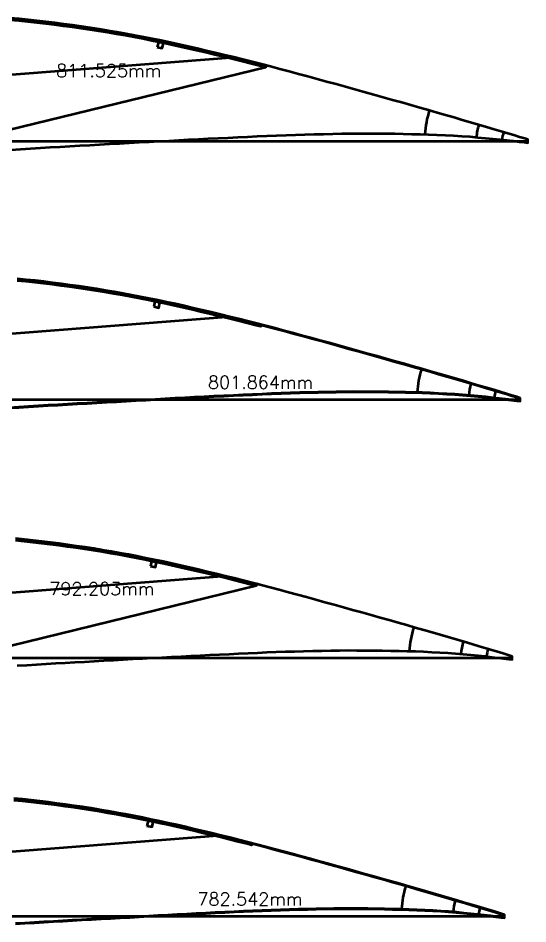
# Model space of a CAD drawing. Header units: metres. Extents: x -405 to 675, y -15418 to 133.
# Drawn here: x 112 to 507, y -8406 to -7705 of the extents above; entities that cross this region are included whole.
import ezdxf
from ezdxf.enums import TextEntityAlignment as Align

# ---------------------------------------------------------------- set-up
doc = ezdxf.new("R2010")
doc.units = ezdxf.units.M
for name, color, linetype, lineweight in [('FoilLayer', 7, 'Continuous', 50), ('RefFoilLayer', 7, 'Continuous', 50), ('StringerLayer', 7, 'Continuous', 50), ('SubLayer', 7, 'Continuous', 50), ('TextLayer', 7, 'Continuous', 50)]:
    doc.layers.add(name, color=color, linetype=linetype, lineweight=lineweight)
doc.styles.add('MSゴシック', font='romans')

msp = doc.modelspace()

# ---------------------------------------------------------------- linework, layer by layer
at = {"layer": 'FoilLayer'}
for p, q in [((303.95, -7742.83), (20.29, -7812.05)), ((296.7, -8144.23), (19.81, -8211.76))]:
    msp.add_line(p, q, dxfattribs=at)
for points in [[(106.57, -7806.58), (114.23, -7806.1), (121.88, -7805.63), (129.53, -7805.17), (137.18, -7804.71), (144.81, -7804.26), (152.44, -7803.82), (160.07, -7803.39), (167.72, -7802.97), (175.39, -7802.55), (183.06, -7802.13), (190.73, -7801.71), (198.4, -7801.28), (206.06, -7800.85), (213.73, -7800.44), (221.39, -7800.03), (229.06, -7799.62), (236.71, -7799.21), (244.35, -7798.8), (251.97, -7798.4), (259.58, -7798.01), (267.19, -7797.64), (274.8, -7797.27), (282.41, -7796.9), (289.98, -7796.54), (297.5, -7796.19), (304.97, -7795.87), (312.4, -7795.56), (319.8, -7795.28), (327.14, -7795), (334.39, -7794.77), (341.61, -7794.58), (348.82, -7794.43), (356, -7794.29), (363.12, -7794.15), (370.1, -7794.03), (376.94, -7793.98), (383.77, -7794.01), (390.6, -7794.05), (397.36, -7794.07), (404.03, -7794.14), (410.67, -7794.29), (417.3, -7794.44), (423.86, -7794.56), (430.32, -7794.72), (436.75, -7795), (443.24, -7795.33), (449.69, -7795.66), (455.96, -7796.01), (462.12, -7796.48), (468.25, -7797.02), (474.26, -7797.58), (480.08, -7798.14), (485.61, -7798.71), (490.86, -7799.29), (495.77, -7799.83), (500.34, -7800.37), (504.54, -7800.87), (507.15, -7801.22), (507.2, -7798.78), (504.72, -7797.99), (500.73, -7796.78), (496.41, -7795.45), (491.69, -7794.02), (486.55, -7792.5), (481.02, -7790.86), (475.17, -7789.12), (469.04, -7787.31), (462.74, -7785.44), (456.38, -7783.59), (449.97, -7781.76), (443.47, -7779.86), (436.89, -7777.93), (430.21, -7776.01), (423.41, -7774.07), (416.5, -7772.14), (409.46, -7770.15), (402.31, -7768.14), (395.07, -7766.11), (387.79, -7764.07), (380.48, -7762.02), (373.17, -7759.98), (365.86, -7757.94), (358.55, -7755.93), (351.25, -7753.92), (343.96, -7751.92), (336.7, -7749.95), (329.48, -7748), (322.26, -7746.07), (315.06, -7744.17), (307.88, -7742.3), (304.32, -7741.38), (303.95, -7742.83), (300.34, -7741.9), (293.2, -7740.08), (286.07, -7738.29), (278.94, -7736.53), (271.82, -7734.8), (264.7, -7733.09), (257.61, -7731.41), (250.56, -7729.76), (243.56, -7728.15), (236.61, -7726.6), (229.69, -7725.09), (222.8, -7723.64), (215.93, -7722.23), (209.07, -7720.88), (202.21, -7719.56), (195.38, -7718.3), (188.55, -7717.09), (181.71, -7715.93), (174.87, -7714.82), (168.02, -7713.76), (161.16, -7712.74), (154.29, -7711.76), (147.41, -7710.83), (140.53, -7709.95), (133.64, -7709.11), (126.73, -7708.32), (119.8, -7707.58), (112.86, -7706.88), (105.9, -7706.21)], [(105.27, -8006.05), (112.84, -8005.58), (120.4, -8005.11), (127.96, -8004.66), (135.52, -8004.2), (143.06, -8003.76), (150.6, -8003.32), (158.14, -8002.9), (165.7, -8002.48), (173.27, -8002.07), (180.85, -8001.66), (188.43, -8001.24), (196.01, -8000.81), (203.59, -8000.4), (211.16, -7999.99), (218.73, -7999.58), (226.3, -7999.18), (233.87, -7998.77), (241.42, -7998.36), (248.95, -7997.97), (256.46, -7997.59), (263.98, -7997.22), (271.51, -7996.85), (279.03, -7996.49), (286.51, -7996.13), (293.94, -7995.79), (301.32, -7995.47), (308.66, -7995.17), (315.98, -7994.88), (323.23, -7994.61), (330.4, -7994.38), (337.53, -7994.2), (344.66, -7994.04), (351.75, -7993.91), (358.78, -7993.77), (365.69, -7993.65), (372.46, -7993.6), (379.2, -7993.63), (385.95, -7993.67), (392.64, -7993.69), (399.23, -7993.76), (405.8, -7993.91), (412.34, -7994.06), (418.82, -7994.17), (425.21, -7994.33), (431.58, -7994.61), (437.98, -7994.93), (444.36, -7995.26), (450.57, -7995.61), (456.66, -7996.07), (462.72, -7996.61), (468.66, -7997.16), (474.41, -7997.71), (479.88, -7998.28), (485.06, -7998.85), (489.92, -7999.39), (494.44, -7999.91), (498.6, -8000.42), (501.17, -8000.76), (501.03, -7999.23), (498.58, -7998.44), (494.63, -7997.25), (490.37, -7995.93), (485.71, -7994.52), (480.63, -7993.02), (475.17, -7991.4), (469.38, -7989.68), (463.33, -7987.89), (457.11, -7986.05), (450.82, -7984.22), (444.49, -7982.41), (438.07, -7980.53), (431.57, -7978.62), (424.96, -7976.73), (418.25, -7974.82), (411.42, -7972.9), (404.46, -7970.94), (397.4, -7968.95), (390.25, -7966.94), (383.05, -7964.93), (375.83, -7962.91), (368.6, -7960.89), (361.38, -7958.88), (354.16, -7956.88), (346.95, -7954.9), (339.75, -7952.93), (332.58, -7950.98), (325.44, -7949.05), (318.31, -7947.15), (311.2, -7945.27), (304.1, -7943.42), (300.59, -7942.51), (300.32, -7943.53), (296.76, -7942.61), (289.7, -7940.81), (282.66, -7939.04), (275.62, -7937.3), (268.58, -7935.59), (261.55, -7933.9), (254.54, -7932.24), (247.57, -7930.61), (240.66, -7929.02), (233.79, -7927.49), (226.96, -7926), (220.15, -7924.57), (213.35, -7923.18), (206.57, -7921.84), (199.8, -7920.54), (193.05, -7919.29), (186.3, -7918.1), (179.55, -7916.95), (172.79, -7915.85), (166.02, -7914.8), (159.24, -7913.79), (152.45, -7912.83), (145.65, -7911.91), (138.85, -7911.04), (132.04, -7910.21), (125.22, -7909.43), (118.37, -7908.7), (111.51, -7908)], [(111.51, -8205.96), (118.98, -8205.5), (126.45, -8205.04), (133.91, -8204.6), (141.36, -8204.16), (148.81, -8203.73), (156.26, -8203.31), (163.73, -8202.9), (171.21, -8202.49), (178.7, -8202.08), (186.19, -8201.66), (193.68, -8201.25), (201.16, -8200.83), (208.64, -8200.43), (216.12, -8200.03), (223.6, -8199.63), (231.07, -8199.23), (238.53, -8198.83), (245.97, -8198.44), (253.39, -8198.06), (260.82, -8197.69), (268.26, -8197.33), (275.69, -8196.98), (283.08, -8196.62), (290.42, -8196.28), (297.7, -8195.96), (304.96, -8195.67), (312.19, -8195.39), (319.35, -8195.12), (326.43, -8194.9), (333.48, -8194.71), (340.51, -8194.56), (347.52, -8194.43), (354.47, -8194.29), (361.28, -8194.17), (367.97, -8194.12), (374.63, -8194.16), (381.3, -8194.19), (387.9, -8194.21), (394.41, -8194.28), (400.9, -8194.43), (407.37, -8194.57), (413.77, -8194.69), (420.07, -8194.84), (426.36, -8195.11), (432.68, -8195.44), (438.98, -8195.76), (445.11, -8196.1), (451.12, -8196.56), (457.1, -8197.09), (462.97, -8197.64), (468.65, -8198.18), (474.05, -8198.74), (479.17, -8199.31), (483.97, -8199.84), (488.42, -8200.36), (492.53, -8200.85), (495.07, -8201.19), (495.13, -8198.81), (492.7, -8198.03), (488.81, -8196.86), (484.59, -8195.56), (479.99, -8194.16), (474.97, -8192.68), (469.57, -8191.08), (463.86, -8189.38), (457.88, -8187.61), (451.73, -8185.79), (445.52, -8183.98), (439.26, -8182.2), (432.91, -8180.34), (426.49, -8178.45), (419.96, -8176.58), (413.33, -8174.69), (406.58, -8172.8), (399.71, -8170.86), (392.73, -8168.9), (385.67, -8166.92), (378.55, -8164.92), (371.42, -8162.92), (364.28, -8160.93), (357.15, -8158.95), (350.01, -8156.97), (342.89, -8155.01), (335.77, -8153.07), (328.69, -8151.14), (321.63, -8149.24), (314.59, -8147.36), (307.56, -8145.5), (300.55, -8143.67), (297.08, -8142.77), (296.7, -8144.23), (293.18, -8143.32), (286.21, -8141.54), (279.25, -8139.79), (272.29, -8138.08), (265.34, -8136.38), (258.39, -8134.72), (251.46, -8133.07), (244.58, -8131.46), (237.75, -8129.9), (230.97, -8128.38), (224.22, -8126.91), (217.49, -8125.49), (210.78, -8124.12), (204.08, -8122.79), (197.39, -8121.52), (190.72, -8120.28), (184.05, -8119.1), (177.38, -8117.97), (170.7, -8116.88), (164.02, -8115.84), (157.32, -8114.85), (150.61, -8113.9), (143.9, -8112.99), (137.18, -8112.13), (130.45, -8111.31), (123.71, -8110.54), (116.94, -8109.81), (110.16, -8109.13)], [(110.12, -8405.43), (117.5, -8404.98), (124.88, -8404.53), (132.25, -8404.09), (139.61, -8403.66), (146.97, -8403.23), (154.33, -8402.82), (161.71, -8402.41), (169.1, -8402.01), (176.49, -8401.61), (183.89, -8401.2), (191.29, -8400.78), (198.68, -8400.38), (206.07, -8399.97), (213.46, -8399.58), (220.85, -8399.19), (228.23, -8398.79), (235.6, -8398.39), (242.95, -8398.01), (250.28, -8397.63), (257.62, -8397.27), (264.97, -8396.92), (272.3, -8396.56), (279.61, -8396.22), (286.86, -8395.88), (294.06, -8395.56), (301.23, -8395.27), (308.37, -8394.99), (315.44, -8394.73), (322.44, -8394.51), (329.4, -8394.33), (336.35, -8394.18), (343.28, -8394.05), (350.14, -8393.91), (356.87, -8393.79), (363.48, -8393.75), (370.07, -8393.78), (376.65, -8393.81), (383.18, -8393.83), (389.61, -8393.9), (396.02, -8394.04), (402.41, -8394.19), (408.73, -8394.3), (414.97, -8394.46), (421.18, -8394.73), (427.43, -8395.04), (433.65, -8395.36), (439.71, -8395.7), (445.66, -8396.16), (451.57, -8396.68), (457.37, -8397.22), (462.98, -8397.76), (468.32, -8398.31), (473.37, -8398.87), (478.12, -8399.39), (482.52, -8399.91), (486.58, -8400.4), (489.09, -8400.73), (488.95, -8399.25), (486.56, -8398.49), (482.71, -8397.33), (478.55, -8396.04), (474, -8394.66), (469.05, -8393.2), (463.71, -8391.62), (458.07, -8389.94), (452.17, -8388.19), (446.09, -8386.4), (439.96, -8384.61), (433.78, -8382.84), (427.51, -8381.01), (421.17, -8379.15), (414.72, -8377.3), (408.17, -8375.43), (401.5, -8373.56), (394.71, -8371.65), (387.82, -8369.71), (380.84, -8367.75), (373.82, -8365.78), (366.77, -8363.81), (359.72, -8361.84), (352.67, -8359.88), (345.63, -8357.93), (338.59, -8356), (331.56, -8354.07), (324.56, -8352.17), (317.59, -8350.29), (310.64, -8348.44), (303.7, -8346.6), (296.77, -8344.79), (293.34, -8343.91), (293.08, -8344.92), (289.6, -8344.03), (282.71, -8342.27), (275.84, -8340.55), (268.97, -8338.85), (262.1, -8337.18), (255.24, -8335.53), (248.39, -8333.91), (241.6, -8332.32), (234.85, -8330.77), (228.15, -8329.27), (221.48, -8327.82), (214.84, -8326.42), (208.21, -8325.06), (201.59, -8323.75), (194.98, -8322.49), (188.39, -8321.27), (181.8, -8320.11), (175.21, -8318.99), (168.62, -8317.92), (162.01, -8316.89), (155.4, -8315.9), (148.77, -8314.96), (142.14, -8314.07), (135.5, -8313.22), (128.86, -8312.41), (122.2, -8311.65), (115.52, -8310.93), (108.82, -8310.25)]]:
    msp.add_lwpolyline(points, dxfattribs=at)
at = {"layer": 'RefFoilLayer'}
for points in [[(106.57, -7806.58), (114.23, -7806.1), (121.88, -7805.63), (129.53, -7805.17), (137.18, -7804.71), (144.81, -7804.26), (152.44, -7803.82), (160.07, -7803.39), (167.72, -7802.97), (175.39, -7802.55), (183.06, -7802.13), (190.73, -7801.71), (198.4, -7801.28), (206.06, -7800.85), (213.73, -7800.44), (221.39, -7800.03), (229.06, -7799.62), (236.71, -7799.21), (244.35, -7798.8), (251.97, -7798.4), (259.58, -7798.01), (267.19, -7797.64), (274.8, -7797.27), (282.41, -7796.9), (289.98, -7796.54), (297.5, -7796.19), (304.97, -7795.87), (312.4, -7795.56), (319.8, -7795.28), (327.14, -7795), (334.39, -7794.77), (341.61, -7794.58), (348.82, -7794.43), (356, -7794.29), (363.12, -7794.15), (370.1, -7794.03), (376.94, -7793.98), (383.77, -7794.01), (390.6, -7794.05), (397.36, -7794.07), (404.03, -7794.14), (410.67, -7794.29), (417.3, -7794.44), (423.86, -7794.56), (430.32, -7794.72), (436.75, -7795), (443.24, -7795.33), (449.69, -7795.66), (455.96, -7796.01), (462.12, -7796.48), (468.25, -7797.02), (474.26, -7797.58), (480.08, -7798.14), (485.61, -7798.71), (490.86, -7799.29), (495.77, -7799.83), (500.34, -7800.37), (504.54, -7800.87), (507.15, -7801.22), (507.2, -7798.78), (504.72, -7797.99), (500.73, -7796.78), (496.41, -7795.45), (491.69, -7794.02), (486.55, -7792.5), (481.02, -7790.86), (475.17, -7789.12), (469.04, -7787.31), (462.74, -7785.44), (456.38, -7783.59), (449.97, -7781.76), (443.47, -7779.86), (436.89, -7777.93), (430.21, -7776.01), (423.41, -7774.07), (416.5, -7772.14), (409.46, -7770.15), (402.31, -7768.14), (395.07, -7766.11), (387.79, -7764.07), (380.48, -7762.02), (373.17, -7759.98), (365.86, -7757.94), (358.55, -7755.93), (351.25, -7753.92), (343.96, -7751.92), (336.7, -7749.95), (329.48, -7748), (322.26, -7746.07), (315.06, -7744.17), (307.88, -7742.3), (300.71, -7740.45), (293.56, -7738.62), (286.43, -7736.83), (279.3, -7735.07), (272.17, -7733.34), (265.05, -7731.63), (257.95, -7729.94), (250.89, -7728.29), (243.89, -7726.69), (236.93, -7725.13), (230, -7723.63), (223.1, -7722.17), (216.22, -7720.76), (209.35, -7719.4), (202.49, -7718.09), (195.64, -7716.83), (188.8, -7715.61), (181.95, -7714.45), (175.1, -7713.34), (168.24, -7712.27), (161.37, -7711.25), (154.49, -7710.27), (147.6, -7709.34), (140.71, -7708.46), (133.81, -7707.62), (126.89, -7706.83), (119.95, -7706.09), (113, -7705.38), (106.03, -7704.72)], [(105.3, -8006.5), (112.87, -8006.03), (120.43, -8005.56), (127.99, -8005.1), (135.54, -8004.65), (143.09, -8004.21), (150.62, -8003.77), (158.17, -8003.35), (165.72, -8002.93), (173.3, -8002.52), (180.88, -8002.11), (188.46, -8001.68), (196.04, -8001.26), (203.61, -8000.84), (211.18, -8000.43), (218.76, -8000.03), (226.33, -7999.63), (233.89, -7999.22), (241.44, -7998.81), (248.97, -7998.42), (256.48, -7998.04), (264, -7997.67), (271.53, -7997.3), (279.05, -7996.94), (286.53, -7996.58), (293.96, -7996.24), (301.33, -7995.92), (308.68, -7995.62), (316, -7995.33), (323.24, -7995.06), (330.41, -7994.83), (337.54, -7994.65), (344.66, -7994.49), (351.76, -7994.36), (358.79, -7994.22), (365.69, -7994.1), (372.45, -7994.05), (379.2, -7994.08), (385.95, -7994.12), (392.63, -7994.14), (399.22, -7994.21), (405.79, -7994.36), (412.34, -7994.51), (418.81, -7994.62), (425.2, -7994.78), (431.56, -7995.06), (437.96, -7995.38), (444.33, -7995.71), (450.54, -7996.05), (456.62, -7996.52), (462.67, -7997.06), (468.62, -7997.61), (474.36, -7998.16), (479.83, -7998.72), (485.01, -7999.3), (489.87, -7999.84), (494.38, -8000.36), (498.54, -8000.86), (501.11, -8001.2), (501.17, -7998.8), (498.71, -7998.01), (494.77, -7996.82), (490.5, -7995.5), (485.84, -7994.09), (480.76, -7992.59), (475.3, -7990.97), (469.51, -7989.25), (463.46, -7987.46), (457.23, -7985.62), (450.95, -7983.78), (444.62, -7981.98), (438.19, -7980.1), (431.69, -7978.19), (425.09, -7976.3), (418.37, -7974.38), (411.54, -7972.47), (404.59, -7970.51), (397.52, -7968.52), (390.37, -7966.51), (383.17, -7964.49), (375.95, -7962.47), (368.72, -7960.45), (361.5, -7958.45), (354.28, -7956.45), (347.07, -7954.47), (339.87, -7952.5), (332.7, -7950.54), (325.55, -7948.62), (318.43, -7946.72), (311.31, -7944.84), (304.21, -7942.98), (297.13, -7941.15), (290.07, -7939.36), (283.02, -7937.59), (275.97, -7935.84), (268.93, -7934.13), (261.89, -7932.44), (254.88, -7930.78), (247.9, -7929.15), (240.98, -7927.56), (234.11, -7926.02), (227.27, -7924.53), (220.45, -7923.1), (213.65, -7921.71), (206.85, -7920.36), (200.08, -7919.06), (193.31, -7917.82), (186.55, -7916.62), (179.79, -7915.47), (173.02, -7914.37), (166.24, -7913.32), (159.45, -7912.31), (152.65, -7911.34), (145.84, -7910.42), (139.03, -7909.55), (132.21, -7908.72), (125.38, -7907.94), (118.52, -7907.2), (111.65, -7906.51)], [(111.51, -8205.96), (118.98, -8205.5), (126.45, -8205.04), (133.91, -8204.6), (141.36, -8204.16), (148.81, -8203.73), (156.26, -8203.31), (163.73, -8202.9), (171.21, -8202.49), (178.7, -8202.08), (186.19, -8201.66), (193.68, -8201.25), (201.16, -8200.83), (208.64, -8200.43), (216.12, -8200.03), (223.6, -8199.63), (231.07, -8199.23), (238.53, -8198.83), (245.97, -8198.44), (253.39, -8198.06), (260.82, -8197.69), (268.26, -8197.33), (275.69, -8196.98), (283.08, -8196.62), (290.42, -8196.28), (297.7, -8195.96), (304.96, -8195.67), (312.19, -8195.39), (319.35, -8195.12), (326.43, -8194.9), (333.48, -8194.71), (340.51, -8194.56), (347.52, -8194.43), (354.47, -8194.29), (361.28, -8194.17), (367.97, -8194.12), (374.63, -8194.16), (381.3, -8194.19), (387.9, -8194.21), (394.41, -8194.28), (400.9, -8194.43), (407.37, -8194.57), (413.77, -8194.69), (420.07, -8194.84), (426.36, -8195.11), (432.68, -8195.44), (438.98, -8195.76), (445.11, -8196.1), (451.12, -8196.56), (457.1, -8197.09), (462.97, -8197.64), (468.65, -8198.18), (474.05, -8198.74), (479.17, -8199.31), (483.97, -8199.84), (488.42, -8200.36), (492.53, -8200.85), (495.07, -8201.19), (495.13, -8198.81), (492.7, -8198.03), (488.81, -8196.86), (484.59, -8195.56), (479.99, -8194.16), (474.97, -8192.68), (469.57, -8191.08), (463.86, -8189.38), (457.88, -8187.61), (451.73, -8185.79), (445.52, -8183.98), (439.26, -8182.2), (432.91, -8180.34), (426.49, -8178.45), (419.96, -8176.58), (413.33, -8174.69), (406.58, -8172.8), (399.71, -8170.86), (392.73, -8168.9), (385.67, -8166.92), (378.55, -8164.92), (371.42, -8162.92), (364.28, -8160.93), (357.15, -8158.95), (350.01, -8156.97), (342.89, -8155.01), (335.77, -8153.07), (328.69, -8151.14), (321.63, -8149.24), (314.59, -8147.36), (307.56, -8145.5), (300.55, -8143.67), (293.55, -8141.86), (286.57, -8140.09), (279.61, -8138.34), (272.65, -8136.62), (265.69, -8134.93), (258.74, -8133.26), (251.81, -8131.61), (244.92, -8130), (238.08, -8128.43), (231.29, -8126.91), (224.53, -8125.44), (217.79, -8124.02), (211.07, -8122.65), (204.36, -8121.32), (197.66, -8120.04), (190.98, -8118.81), (184.3, -8117.62), (177.62, -8116.49), (170.93, -8115.4), (164.24, -8114.36), (157.53, -8113.36), (150.81, -8112.41), (144.09, -8111.5), (137.36, -8110.64), (130.62, -8109.82), (123.87, -8109.05), (117.09, -8108.32), (110.31, -8107.63)], [(110.15, -8405.88), (117.53, -8405.43), (124.91, -8404.98), (132.28, -8404.54), (139.64, -8404.1), (147, -8403.68), (154.35, -8403.27), (161.73, -8402.86), (169.12, -8402.46), (176.52, -8402.05), (183.92, -8401.64), (191.31, -8401.23), (198.71, -8400.82), (206.09, -8400.42), (213.49, -8400.03), (220.88, -8399.64), (228.26, -8399.24), (235.62, -8398.84), (242.97, -8398.46), (250.3, -8398.08), (257.64, -8397.72), (264.99, -8397.37), (272.33, -8397.01), (279.63, -8396.67), (286.88, -8396.33), (294.07, -8396.01), (301.24, -8395.72), (308.38, -8395.44), (315.45, -8395.18), (322.45, -8394.96), (329.41, -8394.77), (336.36, -8394.63), (343.28, -8394.5), (350.15, -8394.36), (356.88, -8394.24), (363.48, -8394.2), (370.06, -8394.23), (376.65, -8394.26), (383.17, -8394.28), (389.6, -8394.35), (396.01, -8394.49), (402.4, -8394.64), (408.72, -8394.75), (414.95, -8394.91), (421.16, -8395.17), (427.41, -8395.49), (433.63, -8395.81), (439.68, -8396.15), (445.62, -8396.61), (451.53, -8397.13), (457.33, -8397.67), (462.93, -8398.2), (468.27, -8398.76), (473.33, -8399.32), (478.06, -8399.84), (482.47, -8400.35), (486.52, -8400.84), (489.03, -8401.17), (489.09, -8398.83), (486.69, -8398.06), (482.85, -8396.9), (478.68, -8395.61), (474.13, -8394.23), (469.17, -8392.76), (463.84, -8391.19), (458.2, -8389.51), (452.29, -8387.76), (446.22, -8385.96), (440.08, -8384.17), (433.9, -8382.41), (427.64, -8380.58), (421.29, -8378.72), (414.84, -8376.87), (408.29, -8375), (401.63, -8373.13), (394.84, -8371.22), (387.94, -8369.28), (380.96, -8367.32), (373.94, -8365.35), (366.89, -8363.38), (359.84, -8361.41), (352.79, -8359.45), (345.74, -8357.5), (338.7, -8355.56), (331.68, -8353.64), (324.68, -8351.73), (317.71, -8349.85), (310.75, -8348), (303.81, -8346.17), (296.88, -8344.36), (289.97, -8342.57), (283.08, -8340.82), (276.2, -8339.09), (269.32, -8337.39), (262.45, -8335.72), (255.58, -8334.07), (248.74, -8332.45), (241.93, -8330.85), (235.18, -8329.31), (228.47, -8327.8), (221.79, -8326.35), (215.14, -8324.95), (208.5, -8323.59), (201.87, -8322.28), (195.25, -8321.02), (188.65, -8319.8), (182.05, -8318.63), (175.45, -8317.51), (168.85, -8316.43), (162.23, -8315.4), (155.61, -8314.42), (148.97, -8313.48), (142.33, -8312.58), (135.68, -8311.73), (129.03, -8310.92), (122.36, -8310.16), (115.67, -8309.44), (108.96, -8308.76)]]:
    msp.add_lwpolyline(points, dxfattribs=at)
at = {"layer": 'StringerLayer'}
for points in [[(220.08, -7727.15), (223.99, -7727.98), (224.82, -7724.06), (220.9, -7723.24), (220.08, -7727.15)], [(217.42, -7928.08), (221.33, -7928.9), (222.16, -7924.99), (218.25, -7924.16), (217.42, -7928.08)], [(214.76, -8129), (218.68, -8129.83), (219.5, -8125.92), (215.59, -8125.09), (214.76, -8129)], [(212.11, -8329.93), (216.02, -8330.76), (216.85, -8326.84), (212.93, -8326.02), (212.11, -8329.93)]]:
    msp.add_lwpolyline(points, dxfattribs=at)
at = {"layer": 'SubLayer'}
for p, q in [((280.06, -7735.26), (-293.78, -7779.41)), ((-304.32, -7800), (507.2, -7800)), ((276.72, -7936.03), (-290.28, -7979.66)), ((-300.7, -8000), (501.17, -8000)), ((273.39, -8136.8), (-286.78, -8179.9)), ((-297.08, -8200), (495.13, -8200)), ((270.06, -8337.57), (-283.29, -8380.15)), ((-293.45, -8400), (489.09, -8400))]:
    msp.add_line(p, q, dxfattribs=at)
for centre, radius, start, end in [((507.2, -7800), 80, 162.68487, 176.16186), ((507.2, -7800), 40, 161.59009, 175.6101), ((507.2, -7800), 20, 159.68963, 176.81506), ((501.17, -8000), 80, 163.02334, 175.86775), ((501.17, -8000), 40, 162.25797, 174.95793), ((501.17, -8000), 20, 161.02643, 175.48713), ((495.13, -8200), 80, 162.7177, 176.21881), ((495.13, -8200), 40, 161.63631, 175.59494), ((495.13, -8200), 20, 159.7808, 176.74007), ((489.09, -8400), 80, 163.05678, 175.92469), ((489.09, -8400), 40, 162.30431, 174.94277), ((489.09, -8400), 20, 161.11746, 175.41223)]:
    msp.add_arc(centre, radius, start, end, dxfattribs=at)

# ---------------------------------------------------------------- texts
at = {"layer": 'TextLayer', "style": 'MSゴシック'}
for s, p in [('811.525mm', (223.17, -7753.35)), ('801.864mm', (340.79, -7994.58)), ('792.203mm', (217.86, -8154.46)), ('782.542mm', (332.58, -8394.71))]:
    msp.add_text(s, height=10, dxfattribs=at).set_placement(p, align=Align.BOTTOM_RIGHT)

doc.saveas('drawing.dxf')
